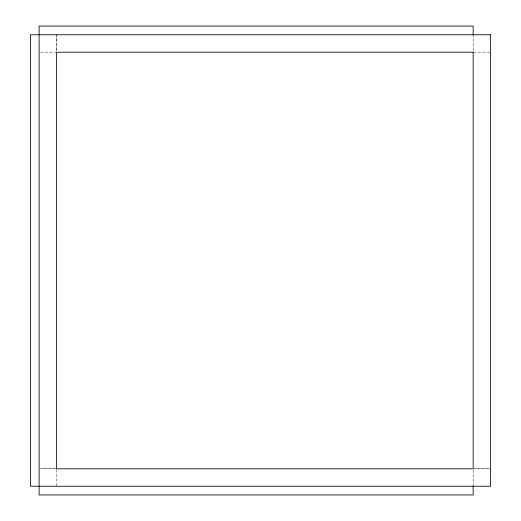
<?xml version="1.0" encoding="UTF-8"?>
<svg xmlns="http://www.w3.org/2000/svg" width="521" height="521" viewBox="0 0 521 521"><rect width="100%" height="100%" fill="white"/><g stroke="black" fill="none" stroke-linecap="round" stroke-linejoin="round"><path stroke-width="0.39" stroke-dasharray="2.6 1.95" d="M473.166 486.23L473.166 469.597M40.703 52.191L56.548 52.191M489.799 52.191L473.166 52.191L473.166 34.764M56.548 468.802L40.703 468.802L54.966 468.809M56.548 469.597L56.548 486.23M56.548 34.764L56.548 51.397L56.548 34.764M489.799 468.809L473.96 468.809L489.799 468.802"/><path stroke-width="0.78" d="M473.166 34.764L473.166 26.05L39.121 26.05L39.121 494.95L473.166 494.95L473.166 486.236M490.593 34.764L30.407 34.764L30.407 486.236L490.593 486.236L490.593 34.764M473.166 52.191L56.548 52.191L56.548 468.809L473.166 468.809L473.166 52.191"/></g></svg>
